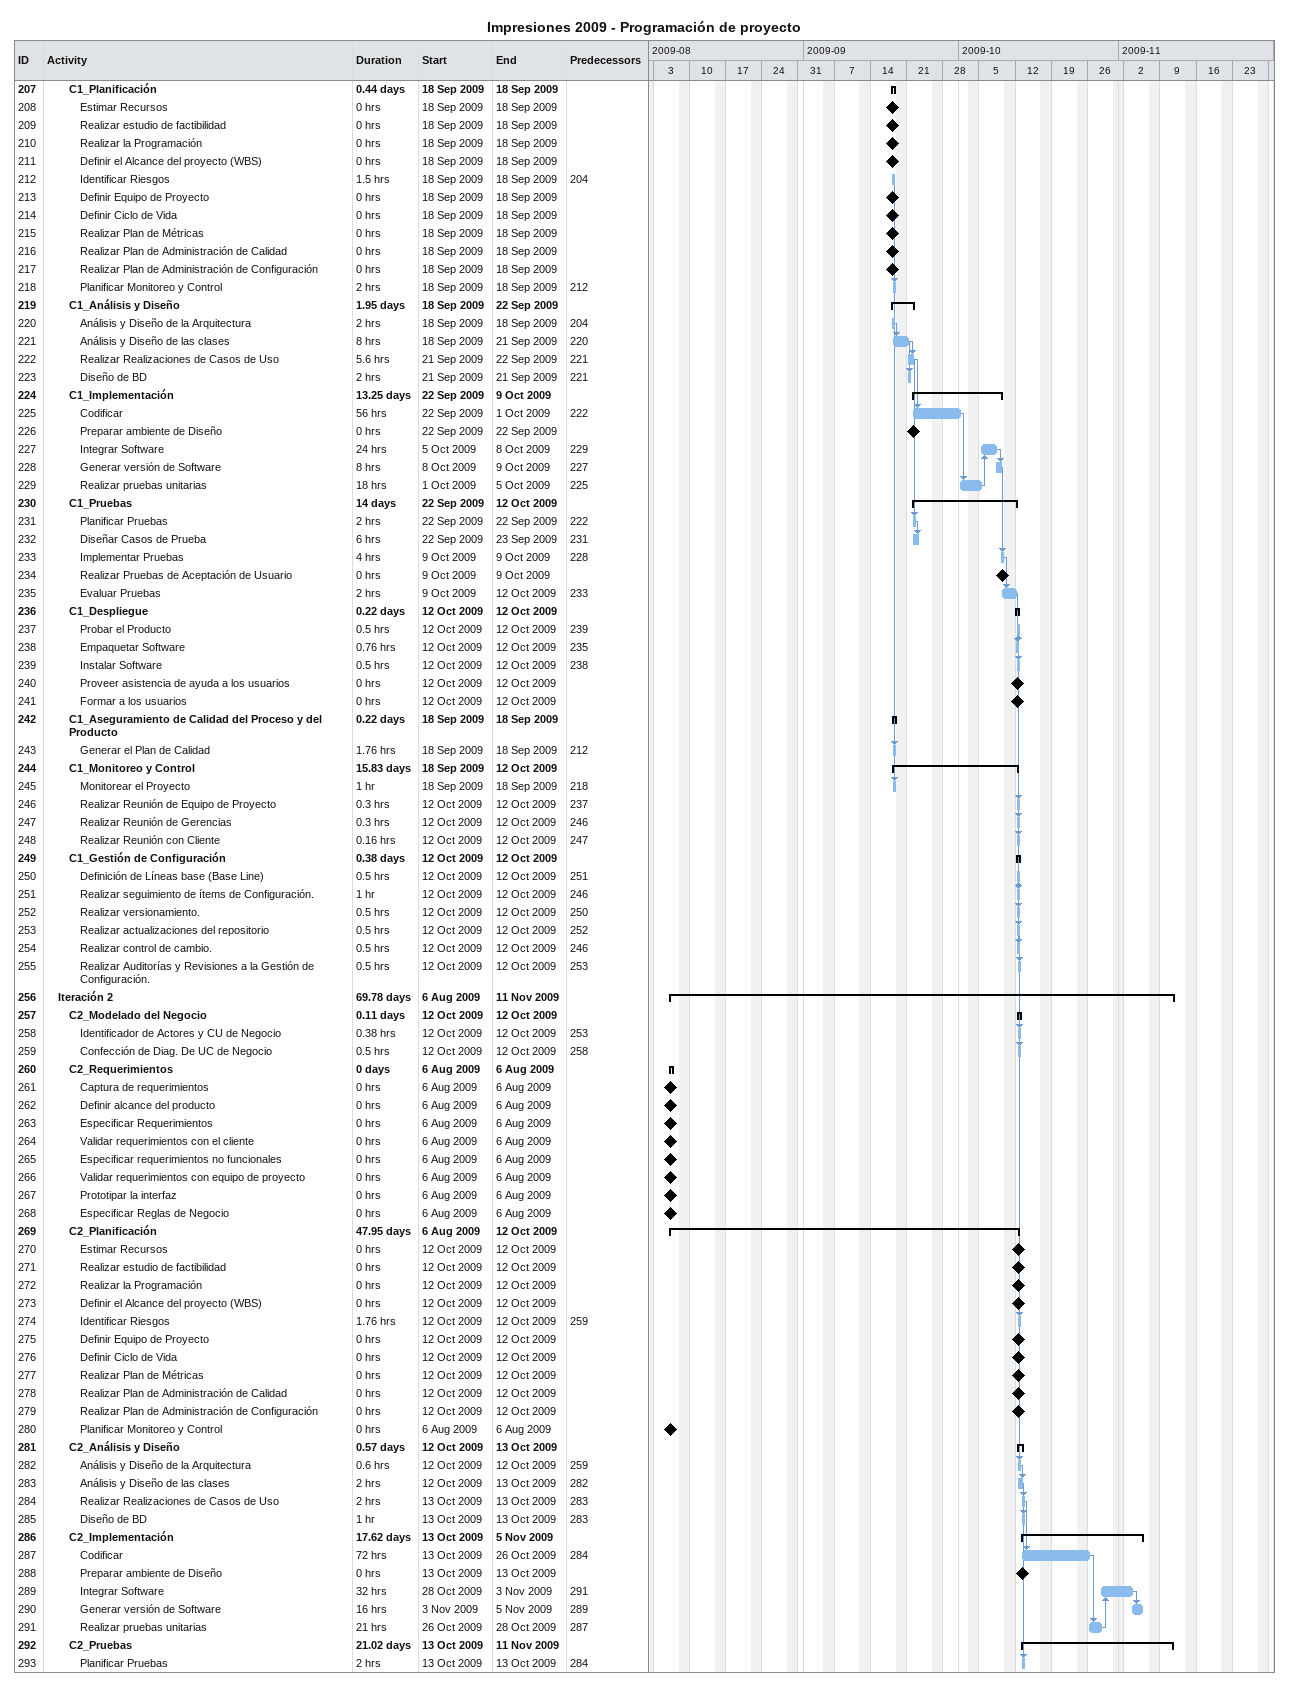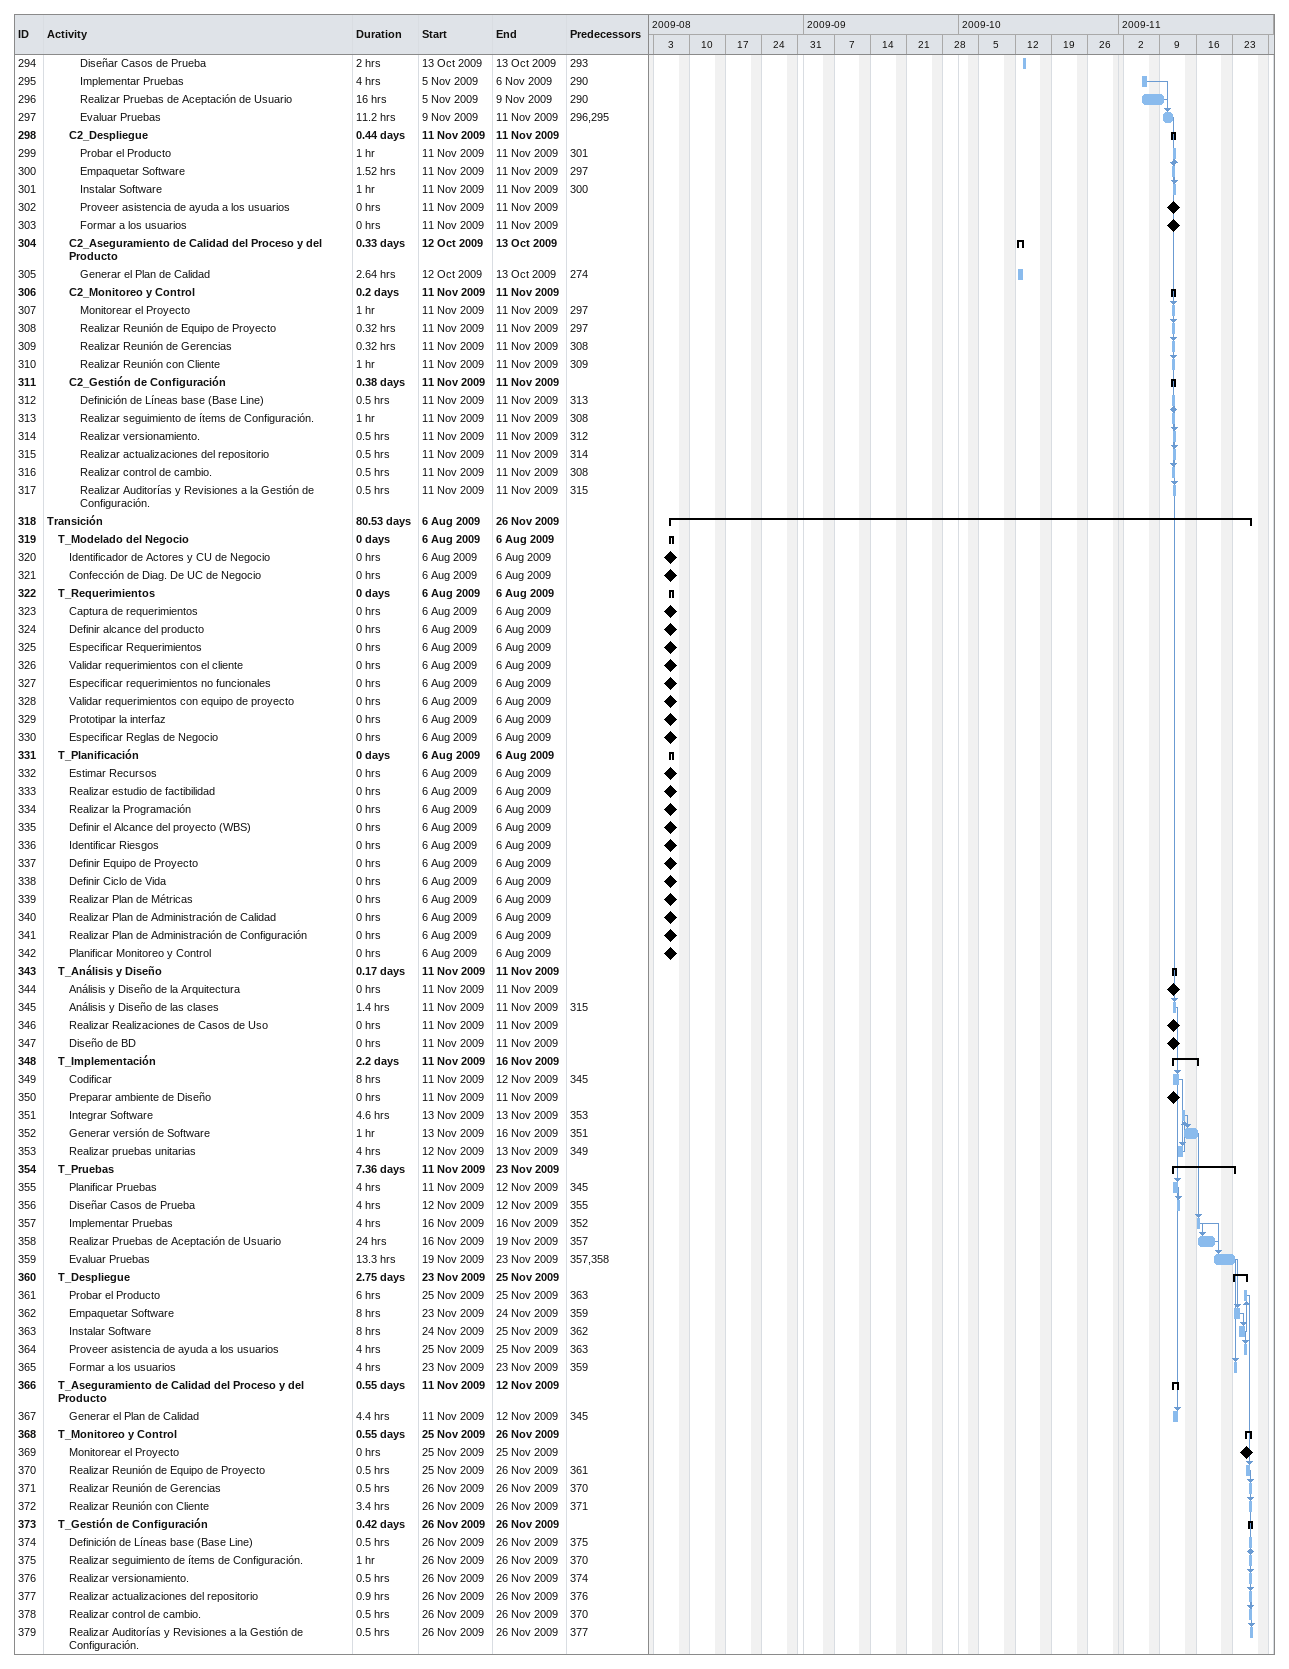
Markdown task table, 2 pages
Impresiones 2009 - Programación de proyecto

| ID | Level | Task | Duration | Start | Finish | Predecessors |
|---|---|---|---|---|---|---|
| 207 | 3 | **C1_Planificación** | 0.44d | 2009-09-18 | 2009-09-18 |  |
| 208 | 4 | Estimar Recursos | 0h | 2009-09-18 | 2009-09-18 |  |
| 209 | 4 | Realizar estudio de factibilidad | 0h | 2009-09-18 | 2009-09-18 |  |
| 210 | 4 | Realizar la Programación | 0h | 2009-09-18 | 2009-09-18 |  |
| 211 | 4 | Definir el Alcance del proyecto (WBS) | 0h | 2009-09-18 | 2009-09-18 |  |
| 212 | 4 | Identificar Riesgos | 1.5h | 2009-09-18 | 2009-09-18 | 204 |
| 213 | 4 | Definir Equipo de Proyecto | 0h | 2009-09-18 | 2009-09-18 |  |
| 214 | 4 | Definir Ciclo de Vida | 0h | 2009-09-18 | 2009-09-18 |  |
| 215 | 4 | Realizar Plan de Métricas | 0h | 2009-09-18 | 2009-09-18 |  |
| 216 | 4 | Realizar Plan de Administración de Calidad | 0h | 2009-09-18 | 2009-09-18 |  |
| 217 | 4 | Realizar Plan de Administración de Configuración | 0h | 2009-09-18 | 2009-09-18 |  |
| 218 | 4 | Planificar Monitoreo y Control | 2h | 2009-09-18 | 2009-09-18 | 212 |
| 219 | 3 | **C1_Análisis y Diseño** | 1.95d | 2009-09-18 | 2009-09-22 |  |
| 220 | 4 | Análisis y Diseño de la Arquitectura | 2h | 2009-09-18 | 2009-09-18 | 204 |
| 221 | 4 | Análisis y Diseño de las clases | 8h | 2009-09-18 | 2009-09-21 | 220 |
| 222 | 4 | Realizar Realizaciones de Casos de Uso | 5.6h | 2009-09-21 | 2009-09-22 | 221 |
| 223 | 4 | Diseño de BD | 2h | 2009-09-21 | 2009-09-21 | 221 |
| 224 | 3 | **C1_Implementación** | 13.25d | 2009-09-22 | 2009-10-09 |  |
| 225 | 4 | Codificar | 56h | 2009-09-22 | 2009-10-01 | 222 |
| 226 | 4 | Preparar ambiente de Diseño | 0h | 2009-09-22 | 2009-09-22 |  |
| 227 | 4 | Integrar Software | 24h | 2009-10-05 | 2009-10-08 | 229 |
| 228 | 4 | Generar versión de Software | 8h | 2009-10-08 | 2009-10-09 | 227 |
| 229 | 4 | Realizar pruebas unitarias | 18h | 2009-10-01 | 2009-10-05 | 225 |
| 230 | 3 | **C1_Pruebas** | 14d | 2009-09-22 | 2009-10-12 |  |
| 231 | 4 | Planificar Pruebas | 2h | 2009-09-22 | 2009-09-22 | 222 |
| 232 | 4 | Diseñar Casos de Prueba | 6h | 2009-09-22 | 2009-09-23 | 231 |
| 233 | 4 | Implementar Pruebas | 4h | 2009-10-09 | 2009-10-09 | 228 |
| 234 | 4 | Realizar Pruebas de Aceptación de Usuario | 0h | 2009-10-09 | 2009-10-09 |  |
| 235 | 4 | Evaluar Pruebas | 2h | 2009-10-09 | 2009-10-12 | 233 |
| 236 | 3 | **C1_Despliegue** | 0.22d | 2009-10-12 | 2009-10-12 |  |
| 237 | 4 | Probar el Producto | 0.5h | 2009-10-12 | 2009-10-12 | 239 |
| 238 | 4 | Empaquetar Software | 0.76h | 2009-10-12 | 2009-10-12 | 235 |
| 239 | 4 | Instalar Software | 0.5h | 2009-10-12 | 2009-10-12 | 238 |
| 240 | 4 | Proveer asistencia de ayuda a los usuarios | 0h | 2009-10-12 | 2009-10-12 |  |
| 241 | 4 | Formar a los usuarios | 0h | 2009-10-12 | 2009-10-12 |  |
| 242 | 3 | **C1_Aseguramiento de Calidad del Proceso y del Producto** | 0.22d | 2009-09-18 | 2009-09-18 |  |
| 243 | 4 | Generar el Plan de Calidad | 1.76h | 2009-09-18 | 2009-09-18 | 212 |
| 244 | 3 | **C1_Monitoreo y Control** | 15.83d | 2009-09-18 | 2009-10-12 |  |
| 245 | 4 | Monitorear el Proyecto | 1h | 2009-09-18 | 2009-09-18 | 218 |
| 246 | 4 | Realizar Reunión de Equipo de Proyecto | 0.3h | 2009-10-12 | 2009-10-12 | 237 |
| 247 | 4 | Realizar Reunión de Gerencias | 0.3h | 2009-10-12 | 2009-10-12 | 246 |
| 248 | 4 | Realizar Reunión con Cliente | 0.16h | 2009-10-12 | 2009-10-12 | 247 |
| 249 | 3 | **C1_Gestión de Configuración** | 0.38d | 2009-10-12 | 2009-10-12 |  |
| 250 | 4 | Definición de Líneas base (Base Line) | 0.5h | 2009-10-12 | 2009-10-12 | 251 |
| 251 | 4 | Realizar seguimiento de ítems de Configuración. | 1h | 2009-10-12 | 2009-10-12 | 246 |
| 252 | 4 | Realizar versionamiento. | 0.5h | 2009-10-12 | 2009-10-12 | 250 |
| 253 | 4 | Realizar actualizaciones del repositorio | 0.5h | 2009-10-12 | 2009-10-12 | 252 |
| 254 | 4 | Realizar control de cambio. | 0.5h | 2009-10-12 | 2009-10-12 | 246 |
| 255 | 4 | Realizar Auditorías y Revisiones a la Gestión de Configuración. | 0.5h | 2009-10-12 | 2009-10-12 | 253 |
| 256 | 2 | **Iteración 2** | 69.78d | 2009-08-06 | 2009-11-11 |  |
| 257 | 3 | **C2_Modelado del Negocio** | 0.11d | 2009-10-12 | 2009-10-12 |  |
| 258 | 4 | Identificador de Actores y CU de Negocio | 0.38h | 2009-10-12 | 2009-10-12 | 253 |
| 259 | 4 | Confección de Diag. De UC de Negocio | 0.5h | 2009-10-12 | 2009-10-12 | 258 |
| 260 | 3 | **C2_Requerimientos** | 0d | 2009-08-06 | 2009-08-06 |  |
| 261 | 4 | Captura de requerimientos | 0h | 2009-08-06 | 2009-08-06 |  |
| 262 | 4 | Definir alcance del producto | 0h | 2009-08-06 | 2009-08-06 |  |
| 263 | 4 | Especificar Requerimientos | 0h | 2009-08-06 | 2009-08-06 |  |
| 264 | 4 | Validar requerimientos con el cliente | 0h | 2009-08-06 | 2009-08-06 |  |
| 265 | 4 | Especificar requerimientos no funcionales | 0h | 2009-08-06 | 2009-08-06 |  |
| 266 | 4 | Validar requerimientos con equipo de proyecto | 0h | 2009-08-06 | 2009-08-06 |  |
| 267 | 4 | Prototipar la interfaz | 0h | 2009-08-06 | 2009-08-06 |  |
| 268 | 4 | Especificar Reglas de Negocio | 0h | 2009-08-06 | 2009-08-06 |  |
| 269 | 3 | **C2_Planificación** | 47.95d | 2009-08-06 | 2009-10-12 |  |
| 270 | 4 | Estimar Recursos | 0h | 2009-10-12 | 2009-10-12 |  |
| 271 | 4 | Realizar estudio de factibilidad | 0h | 2009-10-12 | 2009-10-12 |  |
| 272 | 4 | Realizar la Programación | 0h | 2009-10-12 | 2009-10-12 |  |
| 273 | 4 | Definir el Alcance del proyecto (WBS) | 0h | 2009-10-12 | 2009-10-12 |  |
| 274 | 4 | Identificar Riesgos | 1.76h | 2009-10-12 | 2009-10-12 | 259 |
| 275 | 4 | Definir Equipo de Proyecto | 0h | 2009-10-12 | 2009-10-12 |  |
| 276 | 4 | Definir Ciclo de Vida | 0h | 2009-10-12 | 2009-10-12 |  |
| 277 | 4 | Realizar Plan de Métricas | 0h | 2009-10-12 | 2009-10-12 |  |
| 278 | 4 | Realizar Plan de Administración de Calidad | 0h | 2009-10-12 | 2009-10-12 |  |
| 279 | 4 | Realizar Plan de Administración de Configuración | 0h | 2009-10-12 | 2009-10-12 |  |
| 280 | 4 | Planificar Monitoreo y Control | 0h | 2009-08-06 | 2009-08-06 |  |
| 281 | 3 | **C2_Análisis y Diseño** | 0.57d | 2009-10-12 | 2009-10-13 |  |
| 282 | 4 | Análisis y Diseño de la Arquitectura | 0.6h | 2009-10-12 | 2009-10-12 | 259 |
| 283 | 4 | Análisis y Diseño de las clases | 2h | 2009-10-12 | 2009-10-13 | 282 |
| 284 | 4 | Realizar Realizaciones de Casos de Uso | 2h | 2009-10-13 | 2009-10-13 | 283 |
| 285 | 4 | Diseño de BD | 1h | 2009-10-13 | 2009-10-13 | 283 |
| 286 | 3 | **C2_Implementación** | 17.62d | 2009-10-13 | 2009-11-05 |  |
| 287 | 4 | Codificar | 72h | 2009-10-13 | 2009-10-26 | 284 |
| 288 | 4 | Preparar ambiente de Diseño | 0h | 2009-10-13 | 2009-10-13 |  |
| 289 | 4 | Integrar Software | 32h | 2009-10-28 | 2009-11-03 | 291 |
| 290 | 4 | Generar versión de Software | 16h | 2009-11-03 | 2009-11-05 | 289 |
| 291 | 4 | Realizar pruebas unitarias | 21h | 2009-10-26 | 2009-10-28 | 287 |
| 292 | 3 | **C2_Pruebas** | 21.02d | 2009-10-13 | 2009-11-11 |  |
| 293 | 4 | Planificar Pruebas | 2h | 2009-10-13 | 2009-10-13 | 284 |
| 294 | 4 | Diseñar Casos de Prueba | 2h | 2009-10-13 | 2009-10-13 | 293 |
| 295 | 4 | Implementar Pruebas | 4h | 2009-11-05 | 2009-11-06 | 290 |
| 296 | 4 | Realizar Pruebas de Aceptación de Usuario | 16h | 2009-11-05 | 2009-11-09 | 290 |
| 297 | 4 | Evaluar Pruebas | 11.2h | 2009-11-09 | 2009-11-11 | 296, 295 |
| 298 | 3 | **C2_Despliegue** | 0.44d | 2009-11-11 | 2009-11-11 |  |
| 299 | 4 | Probar el Producto | 1h | 2009-11-11 | 2009-11-11 | 301 |
| 300 | 4 | Empaquetar Software | 1.52h | 2009-11-11 | 2009-11-11 | 297 |
| 301 | 4 | Instalar Software | 1h | 2009-11-11 | 2009-11-11 | 300 |
| 302 | 4 | Proveer asistencia de ayuda a los usuarios | 0h | 2009-11-11 | 2009-11-11 |  |
| 303 | 4 | Formar a los usuarios | 0h | 2009-11-11 | 2009-11-11 |  |
| 304 | 3 | **C2_Aseguramiento de Calidad del Proceso y del Producto** | 0.33d | 2009-10-12 | 2009-10-13 |  |
| 305 | 4 | Generar el Plan de Calidad | 2.64h | 2009-10-12 | 2009-10-13 | 274 |
| 306 | 3 | **C2_Monitoreo y Control** | 0.2d | 2009-11-11 | 2009-11-11 |  |
| 307 | 4 | Monitorear el Proyecto | 1h | 2009-11-11 | 2009-11-11 | 297 |
| 308 | 4 | Realizar Reunión de Equipo de Proyecto | 0.32h | 2009-11-11 | 2009-11-11 | 297 |
| 309 | 4 | Realizar Reunión de Gerencias | 0.32h | 2009-11-11 | 2009-11-11 | 308 |
| 310 | 4 | Realizar Reunión con Cliente | 1h | 2009-11-11 | 2009-11-11 | 309 |
| 311 | 3 | **C2_Gestión de Configuración** | 0.38d | 2009-11-11 | 2009-11-11 |  |
| 312 | 4 | Definición de Líneas base (Base Line) | 0.5h | 2009-11-11 | 2009-11-11 | 313 |
| 313 | 4 | Realizar seguimiento de ítems de Configuración. | 1h | 2009-11-11 | 2009-11-11 | 308 |
| 314 | 4 | Realizar versionamiento. | 0.5h | 2009-11-11 | 2009-11-11 | 312 |
| 315 | 4 | Realizar actualizaciones del repositorio | 0.5h | 2009-11-11 | 2009-11-11 | 314 |
| 316 | 4 | Realizar control de cambio. | 0.5h | 2009-11-11 | 2009-11-11 | 308 |
| 317 | 4 | Realizar Auditorías y Revisiones a la Gestión de Configuración. | 0.5h | 2009-11-11 | 2009-11-11 | 315 |
| 318 | 1 | **Transición** | 80.53d | 2009-08-06 | 2009-11-26 |  |
| 319 | 2 | **T_Modelado del Negocio** | 0d | 2009-08-06 | 2009-08-06 |  |
| 320 | 3 | Identificador de Actores y CU de Negocio | 0h | 2009-08-06 | 2009-08-06 |  |
| 321 | 3 | Confección de Diag. De UC de Negocio | 0h | 2009-08-06 | 2009-08-06 |  |
| 322 | 2 | **T_Requerimientos** | 0d | 2009-08-06 | 2009-08-06 |  |
| 323 | 3 | Captura de requerimientos | 0h | 2009-08-06 | 2009-08-06 |  |
| 324 | 3 | Definir alcance del producto | 0h | 2009-08-06 | 2009-08-06 |  |
| 325 | 3 | Especificar Requerimientos | 0h | 2009-08-06 | 2009-08-06 |  |
| 326 | 3 | Validar requerimientos con el cliente | 0h | 2009-08-06 | 2009-08-06 |  |
| 327 | 3 | Especificar requerimientos no funcionales | 0h | 2009-08-06 | 2009-08-06 |  |
| 328 | 3 | Validar requerimientos con equipo de proyecto | 0h | 2009-08-06 | 2009-08-06 |  |
| 329 | 3 | Prototipar la interfaz | 0h | 2009-08-06 | 2009-08-06 |  |
| 330 | 3 | Especificar Reglas de Negocio | 0h | 2009-08-06 | 2009-08-06 |  |
| 331 | 2 | **T_Planificación** | 0d | 2009-08-06 | 2009-08-06 |  |
| 332 | 3 | Estimar Recursos | 0h | 2009-08-06 | 2009-08-06 |  |
| 333 | 3 | Realizar estudio de factibilidad | 0h | 2009-08-06 | 2009-08-06 |  |
| 334 | 3 | Realizar la Programación | 0h | 2009-08-06 | 2009-08-06 |  |
| 335 | 3 | Definir el Alcance del proyecto (WBS) | 0h | 2009-08-06 | 2009-08-06 |  |
| 336 | 3 | Identificar Riesgos | 0h | 2009-08-06 | 2009-08-06 |  |
| 337 | 3 | Definir Equipo de Proyecto | 0h | 2009-08-06 | 2009-08-06 |  |
| 338 | 3 | Definir Ciclo de Vida | 0h | 2009-08-06 | 2009-08-06 |  |
| 339 | 3 | Realizar Plan de Métricas | 0h | 2009-08-06 | 2009-08-06 |  |
| 340 | 3 | Realizar Plan de Administración de Calidad | 0h | 2009-08-06 | 2009-08-06 |  |
| 341 | 3 | Realizar Plan de Administración de Configuración | 0h | 2009-08-06 | 2009-08-06 |  |
| 342 | 3 | Planificar Monitoreo y Control | 0h | 2009-08-06 | 2009-08-06 |  |
| 343 | 2 | **T_Análisis y Diseño** | 0.17d | 2009-11-11 | 2009-11-11 |  |
| 344 | 3 | Análisis y Diseño de la Arquitectura | 0h | 2009-11-11 | 2009-11-11 |  |
| 345 | 3 | Análisis y Diseño de las clases | 1.4h | 2009-11-11 | 2009-11-11 | 315 |
| 346 | 3 | Realizar Realizaciones de Casos de Uso | 0h | 2009-11-11 | 2009-11-11 |  |
| 347 | 3 | Diseño de BD | 0h | 2009-11-11 | 2009-11-11 |  |
| 348 | 2 | **T_Implementación** | 2.2d | 2009-11-11 | 2009-11-16 |  |
| 349 | 3 | Codificar | 8h | 2009-11-11 | 2009-11-12 | 345 |
| 350 | 3 | Preparar ambiente de Diseño | 0h | 2009-11-11 | 2009-11-11 |  |
| 351 | 3 | Integrar Software | 4.6h | 2009-11-13 | 2009-11-13 | 353 |
| 352 | 3 | Generar versión de Software | 1h | 2009-11-13 | 2009-11-16 | 351 |
| 353 | 3 | Realizar pruebas unitarias | 4h | 2009-11-12 | 2009-11-13 | 349 |
| 354 | 2 | **T_Pruebas** | 7.36d | 2009-11-11 | 2009-11-23 |  |
| 355 | 3 | Planificar Pruebas | 4h | 2009-11-11 | 2009-11-12 | 345 |
| 356 | 3 | Diseñar Casos de Prueba | 4h | 2009-11-12 | 2009-11-12 | 355 |
| 357 | 3 | Implementar Pruebas | 4h | 2009-11-16 | 2009-11-16 | 352 |
| 358 | 3 | Realizar Pruebas de Aceptación de Usuario | 24h | 2009-11-16 | 2009-11-19 | 357 |
| 359 | 3 | Evaluar Pruebas | 13.3h | 2009-11-19 | 2009-11-23 | 357, 358 |
| 360 | 2 | **T_Despliegue** | 2.75d | 2009-11-23 | 2009-11-25 |  |
| 361 | 3 | Probar el Producto | 6h | 2009-11-25 | 2009-11-25 | 363 |
| 362 | 3 | Empaquetar Software | 8h | 2009-11-23 | 2009-11-24 | 359 |
| 363 | 3 | Instalar Software | 8h | 2009-11-24 | 2009-11-25 | 362 |
| 364 | 3 | Proveer asistencia de ayuda a los usuarios | 4h | 2009-11-25 | 2009-11-25 | 363 |
| 365 | 3 | Formar a los usuarios | 4h | 2009-11-23 | 2009-11-23 | 359 |
| 366 | 2 | **T_Aseguramiento de Calidad del Proceso y del Producto** | 0.55d | 2009-11-11 | 2009-11-12 |  |
| 367 | 3 | Generar el Plan de Calidad | 4.4h | 2009-11-11 | 2009-11-12 | 345 |
| 368 | 2 | **T_Monitoreo y Control** | 0.55d | 2009-11-25 | 2009-11-26 |  |
| 369 | 3 | Monitorear el Proyecto | 0h | 2009-11-25 | 2009-11-25 |  |
| 370 | 3 | Realizar Reunión de Equipo de Proyecto | 0.5h | 2009-11-25 | 2009-11-26 | 361 |
| 371 | 3 | Realizar Reunión de Gerencias | 0.5h | 2009-11-26 | 2009-11-26 | 370 |
| 372 | 3 | Realizar Reunión con Cliente | 3.4h | 2009-11-26 | 2009-11-26 | 371 |
| 373 | 2 | **T_Gestión de Configuración** | 0.42d | 2009-11-26 | 2009-11-26 |  |
| 374 | 3 | Definición de Líneas base (Base Line) | 0.5h | 2009-11-26 | 2009-11-26 | 375 |
| 375 | 3 | Realizar seguimiento de ítems de Configuración. | 1h | 2009-11-26 | 2009-11-26 | 370 |
| 376 | 3 | Realizar versionamiento. | 0.5h | 2009-11-26 | 2009-11-26 | 374 |
| 377 | 3 | Realizar actualizaciones del repositorio | 0.9h | 2009-11-26 | 2009-11-26 | 376 |
| 378 | 3 | Realizar control de cambio. | 0.5h | 2009-11-26 | 2009-11-26 | 370 |
| 379 | 3 | Realizar Auditorías y Revisiones a la Gestión de Configuración. | 0.5h | 2009-11-26 | 2009-11-26 | 377 |
